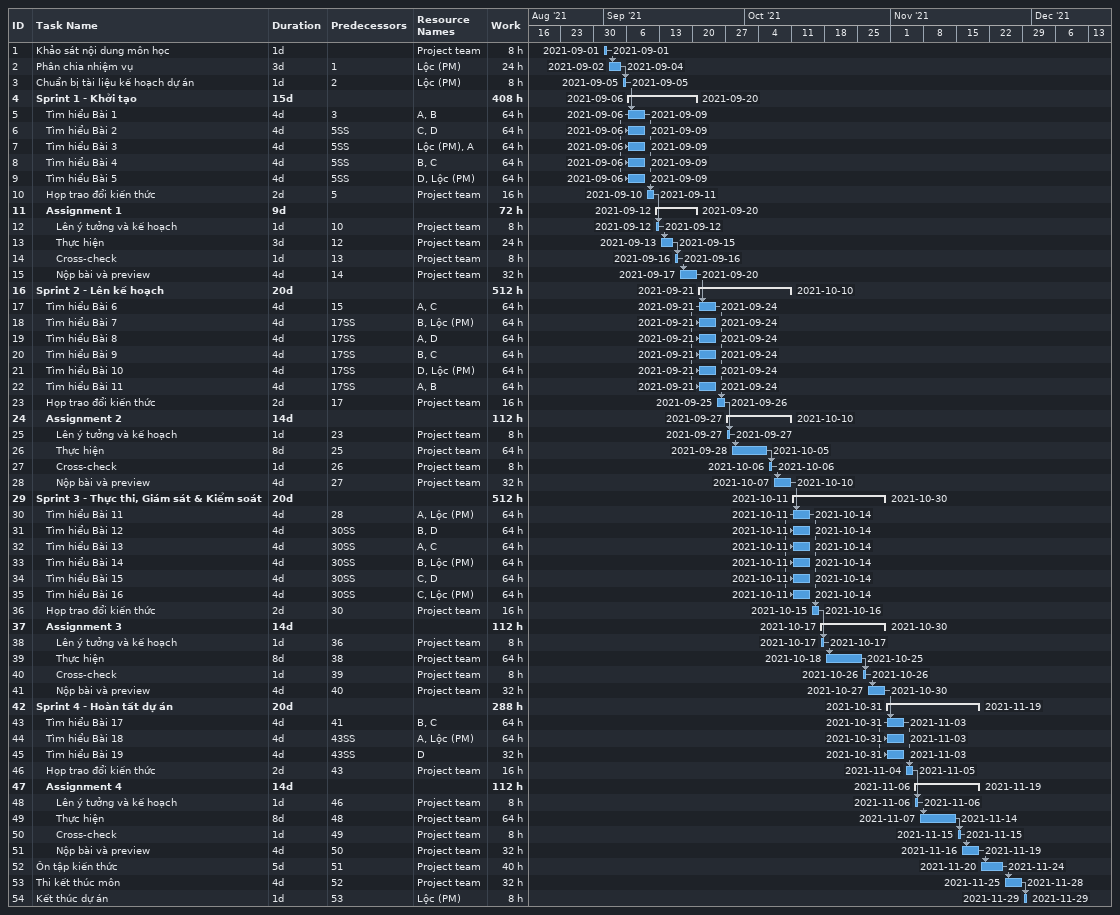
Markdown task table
| ID | Level | Task | Duration | Start | Finish | Predecessors | Resources | Work (h) |
|---|---|---|---|---|---|---|---|---|
| 1 | 1 | Khảo sát nội dung môn học | 1d | 2021-09-01 | 2021-09-01 |  | Project team | 8 |
| 2 | 1 | Phân chia nhiệm vụ | 3d | 2021-09-02 | 2021-09-04 | 1 | Lộc (PM) | 24 |
| 3 | 1 | Chuẩn bị tài liệu kế hoạch dự án | 1d | 2021-09-05 | 2021-09-05 | 2 | Lộc (PM) | 8 |
| 4 | 1 | **Sprint 1 - Khởi tạo** | 15d | 2021-09-06 | 2021-09-20 |  |  | 408 |
| 5 | 2 | Tìm hiểu Bài 1 | 4d | 2021-09-06 | 2021-09-09 | 3 | A, B | 64 |
| 6 | 2 | Tìm hiểu Bài 2 | 4d | 2021-09-06 | 2021-09-09 | 5SS | C, D | 64 |
| 7 | 2 | Tìm hiểu Bài 3 | 4d | 2021-09-06 | 2021-09-09 | 5SS | Lộc (PM), A | 64 |
| 8 | 2 | Tìm hiểu Bài 4 | 4d | 2021-09-06 | 2021-09-09 | 5SS | B, C | 64 |
| 9 | 2 | Tìm hiểu Bài 5 | 4d | 2021-09-06 | 2021-09-09 | 5SS | D, Lộc (PM) | 64 |
| 10 | 2 | Họp trao đổi kiến thức | 2d | 2021-09-10 | 2021-09-11 | 5 | Project team | 16 |
| 11 | 2 | **Assignment 1** | 9d | 2021-09-12 | 2021-09-20 |  |  | 72 |
| 12 | 3 | Lên ý tưởng và kế hoạch | 1d | 2021-09-12 | 2021-09-12 | 10 | Project team | 8 |
| 13 | 3 | Thực hiện | 3d | 2021-09-13 | 2021-09-15 | 12 | Project team | 24 |
| 14 | 3 | Cross-check | 1d | 2021-09-16 | 2021-09-16 | 13 | Project team | 8 |
| 15 | 3 | Nộp bài và preview | 4d | 2021-09-17 | 2021-09-20 | 14 | Project team | 32 |
| 16 | 1 | **Sprint 2 - Lên kế hoạch** | 20d | 2021-09-21 | 2021-10-10 |  |  | 512 |
| 17 | 2 | Tìm hiểu Bài 6 | 4d | 2021-09-21 | 2021-09-24 | 15 | A, C | 64 |
| 18 | 2 | Tìm hiểu Bài 7 | 4d | 2021-09-21 | 2021-09-24 | 17SS | B, Lộc (PM) | 64 |
| 19 | 2 | Tìm hiểu Bài 8 | 4d | 2021-09-21 | 2021-09-24 | 17SS | A, D | 64 |
| 20 | 2 | Tìm hiểu Bài 9 | 4d | 2021-09-21 | 2021-09-24 | 17SS | B, C | 64 |
| 21 | 2 | Tìm hiểu Bài 10 | 4d | 2021-09-21 | 2021-09-24 | 17SS | D, Lộc (PM) | 64 |
| 22 | 2 | Tìm hiểu Bài 11 | 4d | 2021-09-21 | 2021-09-24 | 17SS | A, B | 64 |
| 23 | 2 | Họp trao đổi kiến thức | 2d | 2021-09-25 | 2021-09-26 | 17 | Project team | 16 |
| 24 | 2 | **Assignment 2** | 14d | 2021-09-27 | 2021-10-10 |  |  | 112 |
| 25 | 3 | Lên ý tưởng và kế hoạch | 1d | 2021-09-27 | 2021-09-27 | 23 | Project team | 8 |
| 26 | 3 | Thực hiện | 8d | 2021-09-28 | 2021-10-05 | 25 | Project team | 64 |
| 27 | 3 | Cross-check | 1d | 2021-10-06 | 2021-10-06 | 26 | Project team | 8 |
| 28 | 3 | Nộp bài và preview | 4d | 2021-10-07 | 2021-10-10 | 27 | Project team | 32 |
| 29 | 1 | **Sprint 3 - Thực thi, Giám sát & Kiểm soát** | 20d | 2021-10-11 | 2021-10-30 |  |  | 512 |
| 30 | 2 | Tìm hiểu Bài 11 | 4d | 2021-10-11 | 2021-10-14 | 28 | A, Lộc (PM) | 64 |
| 31 | 2 | Tìm hiểu Bài 12 | 4d | 2021-10-11 | 2021-10-14 | 30SS | B, D | 64 |
| 32 | 2 | Tìm hiểu Bài 13 | 4d | 2021-10-11 | 2021-10-14 | 30SS | A, C | 64 |
| 33 | 2 | Tìm hiểu Bài 14 | 4d | 2021-10-11 | 2021-10-14 | 30SS | B, Lộc (PM) | 64 |
| 34 | 2 | Tìm hiểu Bài 15 | 4d | 2021-10-11 | 2021-10-14 | 30SS | C, D | 64 |
| 35 | 2 | Tìm hiểu Bài 16 | 4d | 2021-10-11 | 2021-10-14 | 30SS | C, Lộc (PM) | 64 |
| 36 | 2 | Họp trao đổi kiến thức | 2d | 2021-10-15 | 2021-10-16 | 30 | Project team | 16 |
| 37 | 2 | **Assignment 3** | 14d | 2021-10-17 | 2021-10-30 |  |  | 112 |
| 38 | 3 | Lên ý tưởng và kế hoạch | 1d | 2021-10-17 | 2021-10-17 | 36 | Project team | 8 |
| 39 | 3 | Thực hiện | 8d | 2021-10-18 | 2021-10-25 | 38 | Project team | 64 |
| 40 | 3 | Cross-check | 1d | 2021-10-26 | 2021-10-26 | 39 | Project team | 8 |
| 41 | 3 | Nộp bài và preview | 4d | 2021-10-27 | 2021-10-30 | 40 | Project team | 32 |
| 42 | 1 | **Sprint 4 - Hoàn tất dự án** | 20d | 2021-10-31 | 2021-11-19 |  |  | 288 |
| 43 | 2 | Tìm hiểu Bài 17 | 4d | 2021-10-31 | 2021-11-03 | 41 | B, C | 64 |
| 44 | 2 | Tìm hiểu Bài 18 | 4d | 2021-10-31 | 2021-11-03 | 43SS | A, Lộc (PM) | 64 |
| 45 | 2 | Tìm hiểu Bài 19 | 4d | 2021-10-31 | 2021-11-03 | 43SS | D | 32 |
| 46 | 2 | Họp trao đổi kiến thức | 2d | 2021-11-04 | 2021-11-05 | 43 | Project team | 16 |
| 47 | 2 | **Assignment 4** | 14d | 2021-11-06 | 2021-11-19 |  |  | 112 |
| 48 | 3 | Lên ý tưởng và kế hoạch | 1d | 2021-11-06 | 2021-11-06 | 46 | Project team | 8 |
| 49 | 3 | Thực hiện | 8d | 2021-11-07 | 2021-11-14 | 48 | Project team | 64 |
| 50 | 3 | Cross-check | 1d | 2021-11-15 | 2021-11-15 | 49 | Project team | 8 |
| 51 | 3 | Nộp bài và preview | 4d | 2021-11-16 | 2021-11-19 | 50 | Project team | 32 |
| 52 | 1 | Ôn tập kiến thức | 5d | 2021-11-20 | 2021-11-24 | 51 | Project team | 40 |
| 53 | 1 | Thi kết thúc môn | 4d | 2021-11-25 | 2021-11-28 | 52 | Project team | 32 |
| 54 | 1 | Kết thúc dự án | 1d | 2021-11-29 | 2021-11-29 | 53 | Lộc (PM) | 8 |
